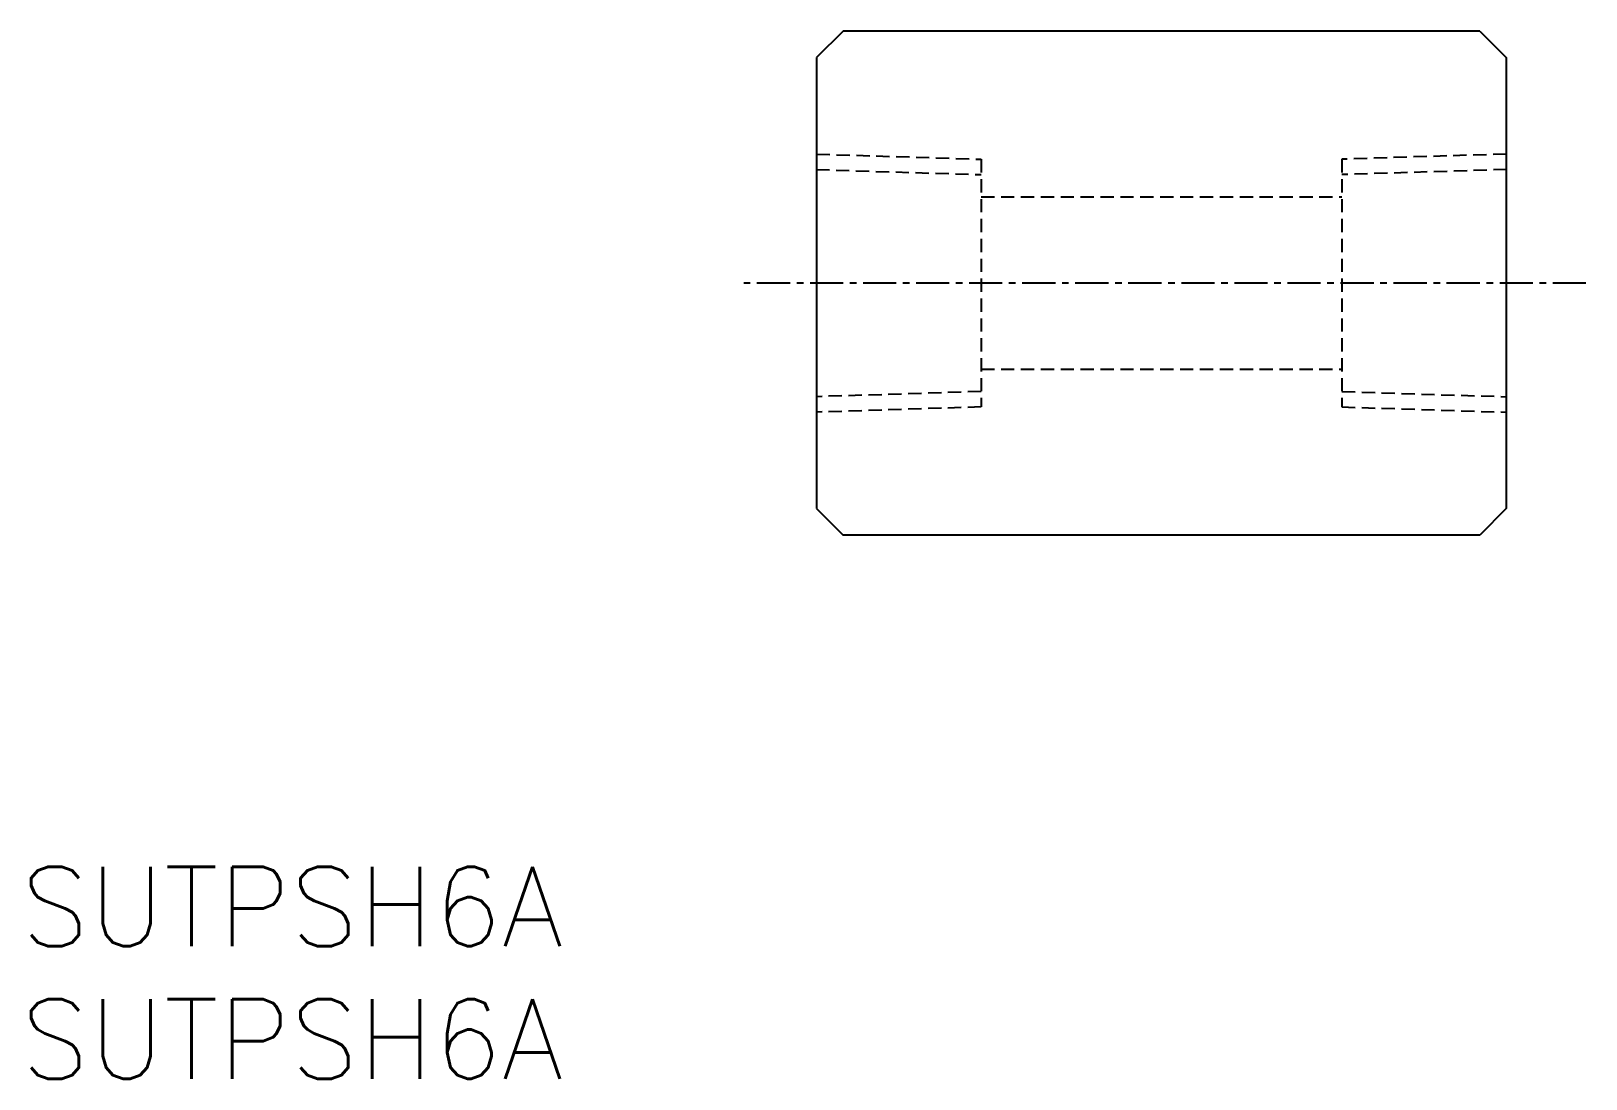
# Model space of a CAD drawing. Extents: x 0.4 to 59, y 0 to 39.5.
import ezdxf

# ---------------------------------------------------------------- set-up
doc = ezdxf.new("R2010")
doc.units = 0
doc.linetypes.add('CENTER', pattern=[2, 1.25, -0.25, 0.25, -0.25])
doc.linetypes.add('DASHED', pattern=[0.75, 0.5, -0.25])
doc.layers.get('0').update_dxf_attribs({"linetype": 'CONTINUOUS'})
doc.layers.add('CENTER', color=1, linetype='CENTER')
doc.styles.get("Standard").update_dxf_attribs({"font": 'txt.shx'})

# ---------------------------------------------------------------- blocks, each defined once
blk = doc.blocks.new('*U2')
at = {"color": 7, "linetype": 'CONTINUOUS'}
blk.add_text('SUTPSH6A', height=3, dxfattribs=at).set_placement((0, 0))
blk = doc.blocks.new('*U3')
at = {"color": 7, "linetype": 'CONTINUOUS'}
blk.add_text('SUTPSH6A', height=3, dxfattribs=at).set_placement((0, 5))

msp = doc.modelspace()

# ---------------------------------------------------------------- linework, layer by layer
at = {"color": 7, "linetype": 'CONTINUOUS'}
for p, q in [((31, 39.5), (30, 38.5)), ((55, 39.5), (31, 39.5)), ((55, 39.5), (56, 38.5)), ((30, 38.5), (30, 21.5)), ((56, 38.5), (56, 21.5)), ((30, 21.5), (31, 20.5)), ((56, 21.5), (55, 20.5)), ((55, 20.5), (31, 20.5))]:
    msp.add_line(p, q, dxfattribs=at)
at = {"color": 3, "linetype": 'DASHED'}
for p, q in [((30, 34.864), (36.2, 34.67)), ((36.2, 34.67), (36.2, 25.33)), ((56, 34.864), (49.8, 34.67)), ((49.8, 34.67), (49.8, 25.33)), ((29.982, 34.283), (36.2, 34.089)), ((56.018, 34.283), (49.8, 34.089)), ((36.2, 33.25), (49.8, 33.25)), ((36.2, 26.75), (49.8, 26.75)), ((36.2, 25.911), (29.982, 25.717)), ((49.8, 25.911), (56.018, 25.717)), ((36.2, 25.33), (30, 25.136)), ((49.8, 25.33), (56, 25.136))]:
    msp.add_line(p, q, dxfattribs=at)
at = {"layer": 'CENTER', "color": 1, "linetype": 'CENTER'}
msp.add_line((59, 30), (27, 30), dxfattribs=at)

# ---------------------------------------------------------------- block references
at = {"color": 7, "linetype": 'CONTINUOUS'}
for name in ['*U3', '*U2']:
    msp.add_blockref(name, (0, 0), dxfattribs=at)

doc.saveas('drawing.dxf')
